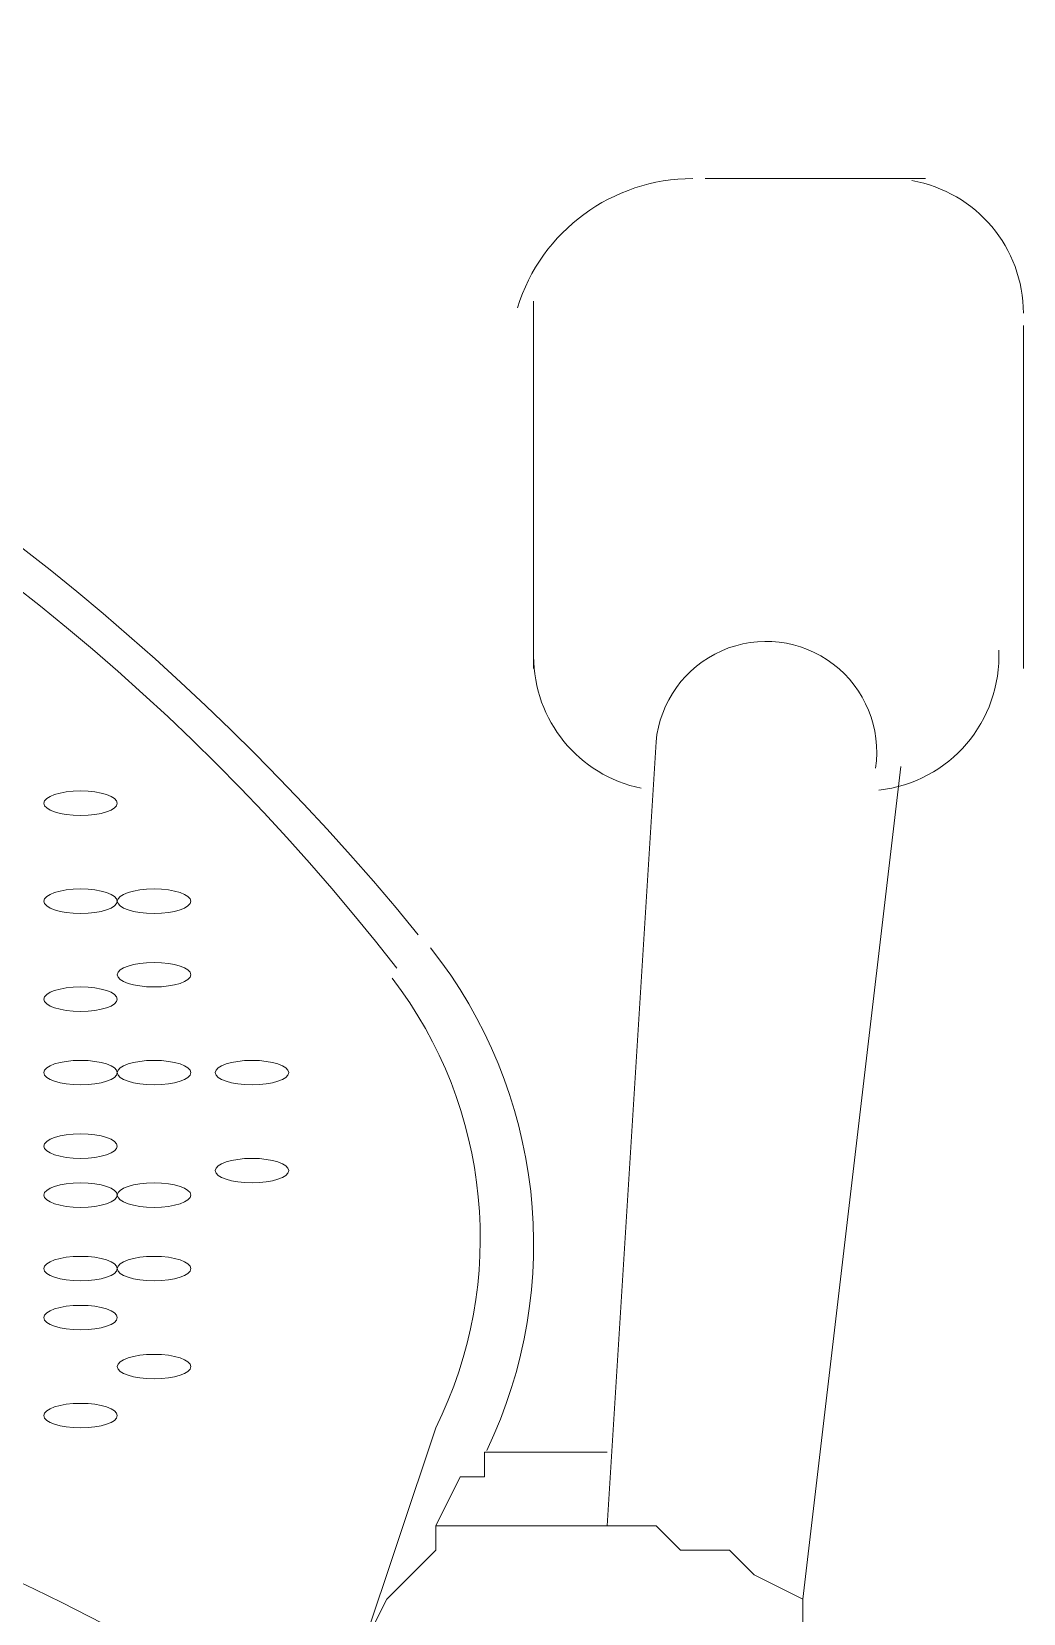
# Model space of a CAD drawing. Header units: metres. Extents: x 29 to 86.9, y -23.2 to 39.7.
# Drawn here: x 75.2402 to 75.3393, y -17.1055 to -16.9476 of the extents above; entities that cross this region are included whole.
import ezdxf

# ---------------------------------------------------------------- set-up
doc = ezdxf.new("R2010")
doc.units = ezdxf.units.M
doc.header["$LTSCALE"] = 100
doc.layers.get('0').update_dxf_attribs({"color": 254})
doc.layers.add('Arqui', color=8, linetype='Continuous', lineweight=0)

# ---------------------------------------------------------------- blocks, each defined once
blk = doc.blocks.new('A$C9582355f')
at = {"layer": 'Arqui'}
for points in [[(46.2961920827816, 6.126214199186052, 0.2278580694965935), (46.10374057980556, 6.21636923779397, 0.2278580694965727), (45.9108077827496, 6.126214199186052)], [(46.34185791562157, 6.14284968396214, 1.027903157883064), (46.31993553276556, 6.145461511393933), (46.31504433276558, 6.067202311393885)], [(46.2935856112137, 6.121876805305874, -0.286412176105405), (46.29792513276556, 6.076984711393834), (46.29058833276559, 6.054974311393835)], [(46.30390504051758, 6.012627475682166, 0.2305320559262593), (46.27147557746952, 6.053867237185841, 0.06904277544361775), (46.17999849641359, 6.088229262265941, 0.03702395519687651), (46.11808769220562, 6.093928121666067)], [(46.29184189841357, 6.01054424023414, 0.2302038230452272), (46.26573034949348, 6.043060791098014, 0.06904268617286355), (46.17736967206162, 6.076287177362246, -0.06904268617286355), (46.26593971730955, 6.043500045313976, 0.06904268617286355), (46.17736967206162, 6.076287177362246)]]:
    blk.add_lwpolyline(points, format="xyb", dxfattribs=at)
for points in [[(46.34683713276553, 6.201710311393981), (46.32482673276553, 6.201710311393981)], [(46.30770753276562, 6.189482311393931), (46.30770753276562, 6.152798311394235)], [(46.35661953276559, 6.152798311394235), (46.35661953276559, 6.18703671139383)], [(46.34439153276554, 6.143015911393832), (46.33460913276559, 6.059865511394037)], [(46.29792513276556, 6.067202311393885), (46.30037073276554, 6.072093511394087), (46.30281633276553, 6.072093511394087), (46.30281633276553, 6.074539111394188), (46.30526193276552, 6.074539111394188), (46.31015313276561, 6.074539111394188), (46.31504433276558, 6.074539111394188)], [(46.33460913276559, 6.057419911393936), (46.33460913276559, 6.059865511394037), (46.32971793276562, 6.062311111394138), (46.32727233276552, 6.064756711394239), (46.32238113276554, 6.064756711394239), (46.31993553276556, 6.067202311393885), (46.31748993276557, 6.067202311393885), (46.31504433276558, 6.067202311393885), (46.31015313276561, 6.067202311393885), (46.30526193276552, 6.067202311393885), (46.29792513276556, 6.067202311393885), (46.29792513276556, 6.064756711394239), (46.29547953276557, 6.062311111394138), (46.29303393276558, 6.059865511394037), (46.29058833276559, 6.054974311393835)]]:
    blk.add_lwpolyline(points, dxfattribs=at)
for centre, radius, start, end in [((46.1230647533385, 5.990165961093226), 0.2164355538805725, 37.81493571360889, 94.77906141209886), ((46.32360394220228, 6.183368307000364), 0.01834200439355781, 90.00002947806716, 162.6965617072303), ((46.34316871452523, 6.188259508761803), 0.01345081824028086, 1.121156334012925e-05, 80.12319912275137), ((46.34072313609596, 6.154021101219314), 0.01345079319605478, 276.3006312799574, 2.603836022093459), ((46.32115831822165, 6.154021108975485), 0.01345078545605571, 179.9999896981506, 258.4259825825551), ((46.2600183615055, 6.095326725158884), 0.04768917459648184, 334.412810053692, 38.34228155431408)]:
    blk.add_arc(centre, radius, start, end, dxfattribs=at)
for points in [[(46.26246393276557, 6.140570311394185), (46.26043792435752, 6.140570311394185), (46.25879553276553, 6.140022839378162), (46.25879553276553, 6.139347511394135)], [(46.26613233276561, 6.139347511394135), (46.26613233276561, 6.140022839378162), (46.26448994117362, 6.140570311394185), (46.26246393276557, 6.140570311394185)], [(46.25879553276553, 6.139347511394135), (46.25879553276553, 6.138672183410108), (46.26043792435752, 6.138124711394084), (46.26246393276557, 6.138124711394084)], [(46.26246393276557, 6.138124711394084), (46.26448994117362, 6.138124711394084), (46.26613233276561, 6.138672183410108), (46.26613233276561, 6.139347511394135)], [(46.26246393276557, 6.130787911394236), (46.26043792435752, 6.130787911394236), (46.25879553276553, 6.130240439378213), (46.25879553276553, 6.129565111394186)], [(46.26613233276561, 6.129565111394186), (46.26613233276561, 6.130240439378213), (46.26448994117362, 6.130787911394236), (46.26246393276557, 6.130787911394236)], [(46.26980073276553, 6.130787911394236), (46.26777472435759, 6.130787911394236), (46.26613233276561, 6.130240439378213), (46.26613233276561, 6.129565111394186)], [(46.27346913276557, 6.129565111394186), (46.27346913276557, 6.130240439378213), (46.27182674117358, 6.130787911394236), (46.26980073276553, 6.130787911394236)], [(46.25879553276553, 6.129565111394186), (46.25879553276553, 6.128889783410159), (46.26043792435752, 6.128342311394135), (46.26246393276557, 6.128342311394135)], [(46.26246393276557, 6.128342311394135), (46.26448994117362, 6.128342311394135), (46.26613233276561, 6.128889783410159), (46.26613233276561, 6.129565111394186)], [(46.26613233276561, 6.129565111394186), (46.26613233276561, 6.128889783410159), (46.26777472435759, 6.128342311394135), (46.26980073276553, 6.128342311394135)], [(46.26980073276553, 6.128342311394135), (46.27182674117358, 6.128342311394135), (46.27346913276557, 6.128889783410159), (46.27346913276557, 6.129565111394186)], [(46.26980073276553, 6.123451111393933), (46.26777472435759, 6.123451111393933), (46.26613233276561, 6.12290363937791), (46.26613233276561, 6.122228311393883)], [(46.27346913276557, 6.122228311393883), (46.27346913276557, 6.12290363937791), (46.27182674117358, 6.123451111393933), (46.26980073276553, 6.123451111393933)], [(46.26613233276561, 6.122228311393883), (46.26613233276561, 6.121552983409856), (46.26777472435759, 6.121005511393832), (46.26980073276553, 6.121005511393832)], [(46.26980073276553, 6.121005511393832), (46.27182674117358, 6.121005511393832), (46.27346913276557, 6.121552983409856), (46.27346913276557, 6.122228311393883)], [(46.26246393276557, 6.121005511393832), (46.26043792435752, 6.121005511393832), (46.25879553276553, 6.120458039377809), (46.25879553276553, 6.119782711394237)], [(46.25879553276553, 6.119782711394237), (46.25879553276553, 6.11910738341021), (46.26043792435752, 6.118559911394186), (46.26246393276557, 6.118559911394186)], [(46.26613233276561, 6.119782711394237), (46.26613233276561, 6.120458039377809), (46.26448994117362, 6.121005511393832), (46.26246393276557, 6.121005511393832)], [(46.26246393276557, 6.118559911394186), (46.26448994117362, 6.118559911394186), (46.26613233276561, 6.11910738341021), (46.26613233276561, 6.119782711394237)], [(46.26246393276557, 6.113668711393984), (46.26043792435752, 6.113668711393984), (46.25879553276553, 6.113121239377961), (46.25879553276553, 6.112445911393934)], [(46.26613233276561, 6.112445911393934), (46.26613233276561, 6.113121239377961), (46.26448994117362, 6.113668711393984), (46.26246393276557, 6.113668711393984)], [(46.26980073276553, 6.113668711393984), (46.26777472435759, 6.113668711393984), (46.26613233276561, 6.113121239377961), (46.26613233276561, 6.112445911393934)], [(46.27346913276557, 6.112445911393934), (46.27346913276557, 6.113121239377961), (46.27182674117358, 6.113668711393984), (46.26980073276553, 6.113668711393984)], [(46.27958313276559, 6.113668711393984), (46.27755712435754, 6.113668711393984), (46.27591473276556, 6.113121239377961), (46.27591473276556, 6.112445911393934)], [(46.28325153276552, 6.112445911393934), (46.28325153276552, 6.113121239377961), (46.28160914117353, 6.113668711393984), (46.27958313276559, 6.113668711393984)], [(46.25879553276553, 6.112445911393934), (46.25879553276553, 6.111770583409907), (46.26043792435752, 6.111223111393883), (46.26246393276557, 6.111223111393883)], [(46.26246393276557, 6.111223111393883), (46.26448994117362, 6.111223111393883), (46.26613233276561, 6.111770583409907), (46.26613233276561, 6.112445911393934)], [(46.26613233276561, 6.112445911393934), (46.26613233276561, 6.111770583409907), (46.26777472435759, 6.111223111393883), (46.26980073276553, 6.111223111393883)], [(46.26980073276553, 6.111223111393883), (46.27182674117358, 6.111223111393883), (46.27346913276557, 6.111770583409907), (46.27346913276557, 6.112445911393934)], [(46.27591473276556, 6.112445911393934), (46.27591473276556, 6.111770583409907), (46.27755712435754, 6.111223111393883), (46.27958313276559, 6.111223111393883)], [(46.27958313276559, 6.111223111393883), (46.28160914117353, 6.111223111393883), (46.28325153276552, 6.111770583409907), (46.28325153276552, 6.112445911393934)], [(46.26246393276557, 6.106331911394136), (46.26043792435752, 6.106331911394136), (46.25879553276553, 6.105784439378112), (46.25879553276553, 6.105109111394086)], [(46.26613233276561, 6.105109111394086), (46.26613233276561, 6.105784439378112), (46.26448994117362, 6.106331911394136), (46.26246393276557, 6.106331911394136)], [(46.25879553276553, 6.105109111394086), (46.25879553276553, 6.104433783410059), (46.26043792435752, 6.103886311394035), (46.26246393276557, 6.103886311394035)], [(46.26246393276557, 6.103886311394035), (46.26448994117362, 6.103886311394035), (46.26613233276561, 6.104433783410059), (46.26613233276561, 6.105109111394086)], [(46.27958313276559, 6.103886311394035), (46.27755712435754, 6.103886311394035), (46.27591473276556, 6.103338839378011), (46.27591473276556, 6.102663511393985)], [(46.28325153276552, 6.102663511393985), (46.28325153276552, 6.103338839378011), (46.28160914117353, 6.103886311394035), (46.27958313276559, 6.103886311394035)], [(46.27591473276556, 6.102663511393985), (46.27591473276556, 6.101988183409958), (46.27755712435754, 6.101440711393934), (46.27958313276559, 6.101440711393934)], [(46.27958313276559, 6.101440711393934), (46.28160914117353, 6.101440711393934), (46.28325153276552, 6.101988183409958), (46.28325153276552, 6.102663511393985)], [(46.26246393276557, 6.101440711393934), (46.26043792435752, 6.101440711393934), (46.25879553276553, 6.100893239377911), (46.25879553276553, 6.100217911393884)], [(46.26613233276561, 6.100217911393884), (46.26613233276561, 6.100893239377911), (46.26448994117362, 6.101440711393934), (46.26246393276557, 6.101440711393934)], [(46.26980073276553, 6.101440711393934), (46.26777472435759, 6.101440711393934), (46.26613233276561, 6.100893239377911), (46.26613233276561, 6.100217911393884)], [(46.27346913276557, 6.100217911393884), (46.27346913276557, 6.100893239377911), (46.27182674117358, 6.101440711393934), (46.26980073276553, 6.101440711393934)], [(46.25879553276553, 6.100217911393884), (46.25879553276553, 6.099542583409857), (46.26043792435752, 6.098995111393833), (46.26246393276557, 6.098995111393833)], [(46.26246393276557, 6.098995111393833), (46.26448994117362, 6.098995111393833), (46.26613233276561, 6.099542583409857), (46.26613233276561, 6.100217911393884)], [(46.26613233276561, 6.100217911393884), (46.26613233276561, 6.099542583409857), (46.26777472435759, 6.098995111393833), (46.26980073276553, 6.098995111393833)], [(46.26980073276553, 6.098995111393833), (46.27182674117358, 6.098995111393833), (46.27346913276557, 6.099542583409857), (46.27346913276557, 6.100217911393884)], [(46.26246393276557, 6.094103911394086), (46.26043792435752, 6.094103911394086), (46.25879553276553, 6.093556439378062), (46.25879553276553, 6.092881111394036)], [(46.25879553276553, 6.092881111394036), (46.25879553276553, 6.092205783410009), (46.26043792435752, 6.091658311393985), (46.26246393276557, 6.091658311393985)], [(46.26613233276561, 6.092881111394036), (46.26613233276561, 6.093556439378062), (46.26448994117362, 6.094103911394086), (46.26246393276557, 6.094103911394086)], [(46.26246393276557, 6.091658311393985), (46.26448994117362, 6.091658311393985), (46.26613233276561, 6.092205783410009), (46.26613233276561, 6.092881111394036)], [(46.26980073276553, 6.094103911394086), (46.26777472435759, 6.094103911394086), (46.26613233276561, 6.093556439378062), (46.26613233276561, 6.092881111394036)], [(46.26613233276561, 6.092881111394036), (46.26613233276561, 6.092205783410009), (46.26777472435759, 6.091658311393985), (46.26980073276553, 6.091658311393985)], [(46.27346913276557, 6.092881111394036), (46.27346913276557, 6.093556439378062), (46.27182674117358, 6.094103911394086), (46.26980073276553, 6.094103911394086)], [(46.26980073276553, 6.091658311393985), (46.27182674117358, 6.091658311393985), (46.27346913276557, 6.092205783410009), (46.27346913276557, 6.092881111394036)], [(46.26246393276557, 6.089212711393884), (46.26043792435752, 6.089212711393884), (46.25879553276553, 6.08866523937786), (46.25879553276553, 6.087989911393834)], [(46.25879553276553, 6.087989911393834), (46.25879553276553, 6.087314583409807), (46.26043792435752, 6.086767111394238), (46.26246393276557, 6.086767111394238)], [(46.26613233276561, 6.087989911393834), (46.26613233276561, 6.08866523937786), (46.26448994117362, 6.089212711393884), (46.26246393276557, 6.089212711393884)], [(46.26246393276557, 6.086767111394238), (46.26448994117362, 6.086767111394238), (46.26613233276561, 6.087314583409807), (46.26613233276561, 6.087989911393834)], [(46.26980073276553, 6.084321511394137), (46.26777472435759, 6.084321511394137), (46.26613233276561, 6.083774039378113), (46.26613233276561, 6.083098711394086)], [(46.27346913276557, 6.083098711394086), (46.27346913276557, 6.083774039378113), (46.27182674117358, 6.084321511394137), (46.26980073276553, 6.084321511394137)], [(46.26613233276561, 6.083098711394086), (46.26613233276561, 6.08242338341006), (46.26777472435759, 6.081875911394036), (46.26980073276553, 6.081875911394036)], [(46.26980073276553, 6.081875911394036), (46.27182674117358, 6.081875911394036), (46.27346913276557, 6.08242338341006), (46.27346913276557, 6.083098711394086)], [(46.26246393276557, 6.079430311393935), (46.26043792435752, 6.079430311393935), (46.25879553276553, 6.078882839377911), (46.25879553276553, 6.078207511393884)], [(46.26613233276561, 6.078207511393884), (46.26613233276561, 6.078882839377911), (46.26448994117362, 6.079430311393935), (46.26246393276557, 6.079430311393935)], [(46.25879553276553, 6.078207511393884), (46.25879553276553, 6.077532183409858), (46.26043792435752, 6.076984711393834), (46.26246393276557, 6.076984711393834)], [(46.26246393276557, 6.076984711393834), (46.26448994117362, 6.076984711393834), (46.26613233276561, 6.077532183409858), (46.26613233276561, 6.078207511393884)]]:
    blk.add_open_spline(points, degree=3, dxfattribs=at)

msp = doc.modelspace()

# ---------------------------------------------------------------- block references
msp.add_blockref('A$C9582355f', (28.98266172889876, -23.16396569870889))

doc.saveas('drawing.dxf')
